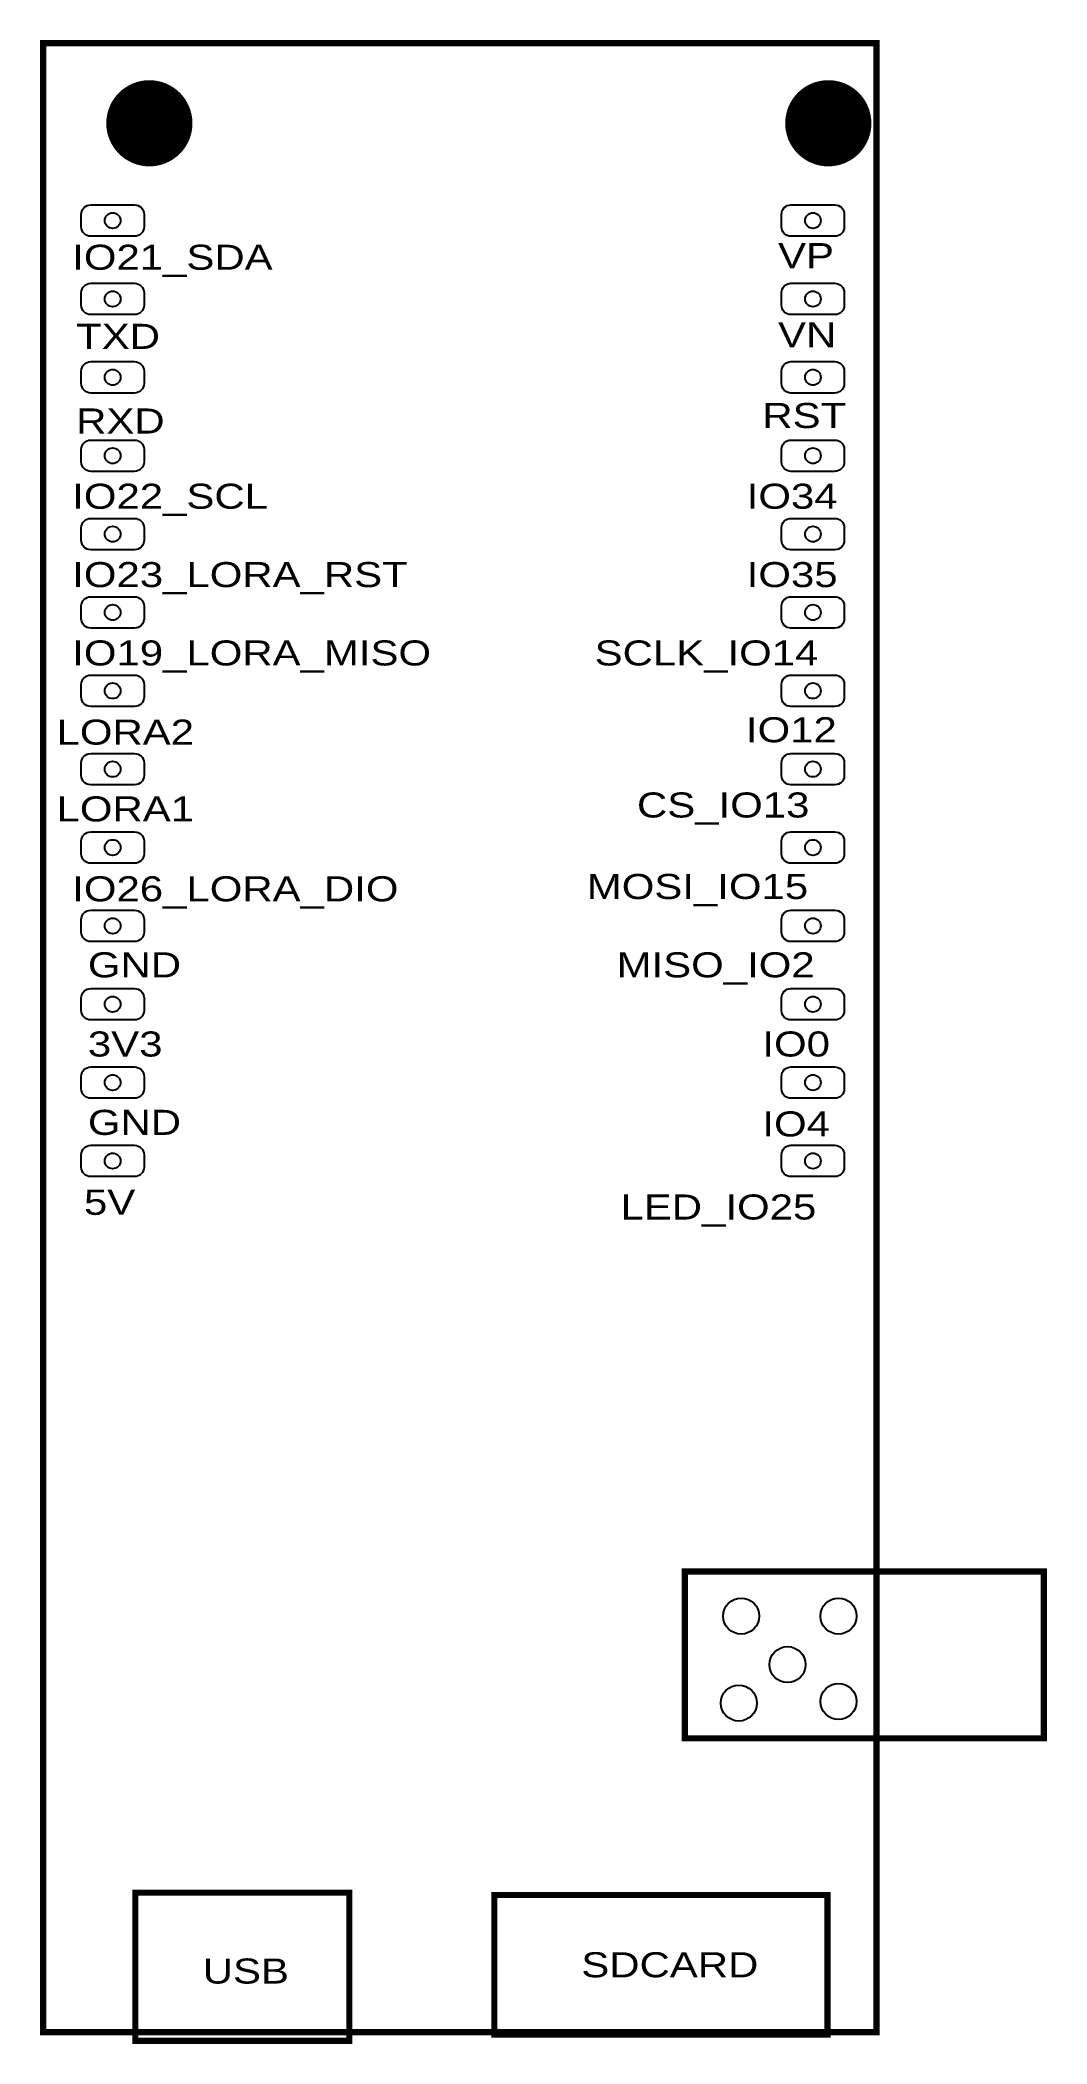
# Model space of a CAD drawing. Header units: inches. Extents: x -0.54 to 0.75, y -1.28 to 1.27.
import ezdxf

# ---------------------------------------------------------------- set-up
doc = ezdxf.new("R2010")
doc.units = ezdxf.units.IN
doc.header["$MEASUREMENT"] = 0
doc.layers.get('0').update_dxf_attribs({"linetype": 'CONTINUOUS'})

# ---------------------------------------------------------------- blocks, each defined once
blk = doc.blocks.new('EPAD')
at = {"const_width": 0.5}
blk.add_lwpolyline([(-0.25, 0, 1), (0.25, 0, 1)], format="xyb", close=True, dxfattribs=at)

msp = doc.modelspace()

# ---------------------------------------------------------------- linework, layer by layer
at = {"const_width": 0.008}
for points in [[(-0.531496, -1.269094), (0.531496, -1.269094), (0.531496, 1.269094), (-0.531496, 1.269094), (-0.531496, -1.269094)], [(-0.531496, -1.269094), (0.531496, -1.269094), (0.531496, 1.269094), (-0.531496, 1.269094), (-0.531496, -1.269094)], [(0.287, -0.894), (0.745, -0.894), (0.745, -0.681), (0.287, -0.681), (0.287, -0.894)], [(0.287, -0.894), (0.745, -0.894), (0.745, -0.681), (0.287, -0.681), (0.287, -0.894)], [(-0.414, -1.28), (-0.141, -1.28), (-0.141, -1.091), (-0.414, -1.091), (-0.414, -1.28)], [(-0.414, -1.28), (-0.141, -1.28), (-0.141, -1.091), (-0.414, -1.091), (-0.414, -1.28)], [(0.044, -1.272), (0.469, -1.272), (0.469, -1.094), (0.044, -1.094), (0.044, -1.272)], [(0.044, -1.272), (0.469, -1.272), (0.469, -1.094), (0.044, -1.094), (0.044, -1.272)]]:
    msp.add_lwpolyline(points, dxfattribs=at)
for points in [[(-0.402913, 1.050717), (-0.402913, 1.034716), (-0.403152, 1.032263), (-0.403839, 1.029994), (-0.40493, 1.027954), (-0.406382, 1.026185), (-0.40815, 1.024734), (-0.410191, 1.023643), (-0.41246, 1.022956), (-0.414913, 1.022717), (-0.470913, 1.022717), (-0.473367, 1.022956), (-0.475636, 1.023643), (-0.477676, 1.024734), (-0.479444, 1.026185), (-0.480896, 1.027954), (-0.481988, 1.029994), (-0.482675, 1.032263), (-0.482913, 1.034716), (-0.482913, 1.050717), (-0.482675, 1.05317), (-0.481988, 1.055439), (-0.480896, 1.05748), (-0.479444, 1.059248), (-0.477676, 1.060699), (-0.475636, 1.061791), (-0.473367, 1.062478), (-0.470913, 1.062716), (-0.414913, 1.062716), (-0.41246, 1.062478), (-0.410191, 1.061791), (-0.40815, 1.060699), (-0.406382, 1.059248), (-0.40493, 1.05748), (-0.403839, 1.055439), (-0.403152, 1.05317), (-0.402913, 1.050717)], [(-0.402913, 1.050717), (-0.402913, 1.034716), (-0.403152, 1.032263), (-0.403839, 1.029994), (-0.40493, 1.027954), (-0.406382, 1.026185), (-0.40815, 1.024734), (-0.410191, 1.023643), (-0.41246, 1.022956), (-0.414913, 1.022717), (-0.470913, 1.022717), (-0.473367, 1.022956), (-0.475636, 1.023643), (-0.477676, 1.024734), (-0.479444, 1.026185), (-0.480896, 1.027954), (-0.481988, 1.029994), (-0.482675, 1.032263), (-0.482913, 1.034716), (-0.482913, 1.050717), (-0.482675, 1.05317), (-0.481988, 1.055439), (-0.480896, 1.05748), (-0.479444, 1.059248), (-0.477676, 1.060699), (-0.475636, 1.061791), (-0.473367, 1.062478), (-0.470913, 1.062716), (-0.414913, 1.062716), (-0.41246, 1.062478), (-0.410191, 1.061791), (-0.40815, 1.060699), (-0.406382, 1.059248), (-0.40493, 1.05748), (-0.403839, 1.055439), (-0.403152, 1.05317), (-0.402913, 1.050717)], [(0.490496, 1.050717), (0.490496, 1.034716), (0.490257, 1.032263), (0.48957, 1.029994), (0.488479, 1.027954), (0.487027, 1.026185), (0.485259, 1.024734), (0.483219, 1.023643), (0.48095, 1.022956), (0.478496, 1.022717), (0.422496, 1.022717), (0.420043, 1.022956), (0.417773, 1.023643), (0.415733, 1.024734), (0.413965, 1.026185), (0.412513, 1.027954), (0.411422, 1.029994), (0.410735, 1.032263), (0.410496, 1.034716), (0.410496, 1.050717), (0.410735, 1.05317), (0.411422, 1.055439), (0.412513, 1.05748), (0.413965, 1.059248), (0.415733, 1.060699), (0.417773, 1.061791), (0.420043, 1.062478), (0.422496, 1.062716), (0.478496, 1.062716), (0.48095, 1.062478), (0.483219, 1.061791), (0.485259, 1.060699), (0.487027, 1.059248), (0.488479, 1.05748), (0.48957, 1.055439), (0.490257, 1.05317), (0.490496, 1.050717)], [(0.490496, 1.050717), (0.490496, 1.034716), (0.490257, 1.032263), (0.48957, 1.029994), (0.488479, 1.027954), (0.487027, 1.026185), (0.485259, 1.024734), (0.483219, 1.023643), (0.48095, 1.022956), (0.478496, 1.022717), (0.422496, 1.022717), (0.420043, 1.022956), (0.417773, 1.023643), (0.415733, 1.024734), (0.413965, 1.026185), (0.412513, 1.027954), (0.411422, 1.029994), (0.410735, 1.032263), (0.410496, 1.034716), (0.410496, 1.050717), (0.410735, 1.05317), (0.411422, 1.055439), (0.412513, 1.05748), (0.413965, 1.059248), (0.415733, 1.060699), (0.417773, 1.061791), (0.420043, 1.062478), (0.422496, 1.062716), (0.478496, 1.062716), (0.48095, 1.062478), (0.483219, 1.061791), (0.485259, 1.060699), (0.487027, 1.059248), (0.488479, 1.05748), (0.48957, 1.055439), (0.490257, 1.05317), (0.490496, 1.050717)], [(-0.402913, 0.950717), (-0.402913, 0.934717), (-0.403152, 0.932263), (-0.403839, 0.929994), (-0.40493, 0.927954), (-0.406382, 0.926185), (-0.40815, 0.924734), (-0.410191, 0.923643), (-0.41246, 0.922956), (-0.414913, 0.922717), (-0.470913, 0.922717), (-0.473367, 0.922956), (-0.475636, 0.923643), (-0.477676, 0.924734), (-0.479444, 0.926185), (-0.480896, 0.927954), (-0.481988, 0.929994), (-0.482675, 0.932263), (-0.482913, 0.934717), (-0.482913, 0.950717), (-0.482675, 0.95317), (-0.481988, 0.955439), (-0.480896, 0.95748), (-0.479444, 0.959248), (-0.477676, 0.960699), (-0.475636, 0.961791), (-0.473367, 0.962478), (-0.470913, 0.962717), (-0.414913, 0.962717), (-0.41246, 0.962478), (-0.410191, 0.961791), (-0.40815, 0.960699), (-0.406382, 0.959248), (-0.40493, 0.95748), (-0.403839, 0.955439), (-0.403152, 0.95317), (-0.402913, 0.950717)], [(-0.402913, 0.950717), (-0.402913, 0.934717), (-0.403152, 0.932263), (-0.403839, 0.929994), (-0.40493, 0.927954), (-0.406382, 0.926185), (-0.40815, 0.924734), (-0.410191, 0.923643), (-0.41246, 0.922956), (-0.414913, 0.922717), (-0.470913, 0.922717), (-0.473367, 0.922956), (-0.475636, 0.923643), (-0.477676, 0.924734), (-0.479444, 0.926185), (-0.480896, 0.927954), (-0.481988, 0.929994), (-0.482675, 0.932263), (-0.482913, 0.934717), (-0.482913, 0.950717), (-0.482675, 0.95317), (-0.481988, 0.955439), (-0.480896, 0.95748), (-0.479444, 0.959248), (-0.477676, 0.960699), (-0.475636, 0.961791), (-0.473367, 0.962478), (-0.470913, 0.962717), (-0.414913, 0.962717), (-0.41246, 0.962478), (-0.410191, 0.961791), (-0.40815, 0.960699), (-0.406382, 0.959248), (-0.40493, 0.95748), (-0.403839, 0.955439), (-0.403152, 0.95317), (-0.402913, 0.950717)], [(0.490496, 0.950717), (0.490496, 0.934717), (0.490257, 0.932263), (0.48957, 0.929994), (0.488479, 0.927954), (0.487027, 0.926185), (0.485259, 0.924734), (0.483219, 0.923643), (0.48095, 0.922956), (0.478496, 0.922717), (0.422496, 0.922717), (0.420043, 0.922956), (0.417773, 0.923643), (0.415733, 0.924734), (0.413965, 0.926185), (0.412513, 0.927954), (0.411422, 0.929994), (0.410735, 0.932263), (0.410496, 0.934717), (0.410496, 0.950717), (0.410735, 0.95317), (0.411422, 0.955439), (0.412513, 0.95748), (0.413965, 0.959248), (0.415733, 0.960699), (0.417773, 0.961791), (0.420043, 0.962478), (0.422496, 0.962717), (0.478496, 0.962717), (0.48095, 0.962478), (0.483219, 0.961791), (0.485259, 0.960699), (0.487027, 0.959248), (0.488479, 0.95748), (0.48957, 0.955439), (0.490257, 0.95317), (0.490496, 0.950717)], [(0.490496, 0.950717), (0.490496, 0.934717), (0.490257, 0.932263), (0.48957, 0.929994), (0.488479, 0.927954), (0.487027, 0.926185), (0.485259, 0.924734), (0.483219, 0.923643), (0.48095, 0.922956), (0.478496, 0.922717), (0.422496, 0.922717), (0.420043, 0.922956), (0.417773, 0.923643), (0.415733, 0.924734), (0.413965, 0.926185), (0.412513, 0.927954), (0.411422, 0.929994), (0.410735, 0.932263), (0.410496, 0.934717), (0.410496, 0.950717), (0.410735, 0.95317), (0.411422, 0.955439), (0.412513, 0.95748), (0.413965, 0.959248), (0.415733, 0.960699), (0.417773, 0.961791), (0.420043, 0.962478), (0.422496, 0.962717), (0.478496, 0.962717), (0.48095, 0.962478), (0.483219, 0.961791), (0.485259, 0.960699), (0.487027, 0.959248), (0.488479, 0.95748), (0.48957, 0.955439), (0.490257, 0.95317), (0.490496, 0.950717)], [(-0.402913, 0.850717), (-0.402913, 0.834717), (-0.403152, 0.832263), (-0.403839, 0.829994), (-0.40493, 0.827954), (-0.406382, 0.826185), (-0.40815, 0.824734), (-0.410191, 0.823642), (-0.41246, 0.822955), (-0.414913, 0.822717), (-0.470913, 0.822717), (-0.473367, 0.822955), (-0.475636, 0.823642), (-0.477676, 0.824734), (-0.479444, 0.826185), (-0.480896, 0.827954), (-0.481988, 0.829994), (-0.482675, 0.832263), (-0.482913, 0.834717), (-0.482913, 0.850717), (-0.482675, 0.85317), (-0.481988, 0.855439), (-0.480896, 0.85748), (-0.479444, 0.859248), (-0.477676, 0.860699), (-0.475636, 0.861791), (-0.473367, 0.862478), (-0.470913, 0.862717), (-0.414913, 0.862717), (-0.41246, 0.862478), (-0.410191, 0.861791), (-0.40815, 0.860699), (-0.406382, 0.859248), (-0.40493, 0.85748), (-0.403839, 0.855439), (-0.403152, 0.85317), (-0.402913, 0.850717)], [(-0.402913, 0.850717), (-0.402913, 0.834717), (-0.403152, 0.832263), (-0.403839, 0.829994), (-0.40493, 0.827954), (-0.406382, 0.826185), (-0.40815, 0.824734), (-0.410191, 0.823642), (-0.41246, 0.822955), (-0.414913, 0.822717), (-0.470913, 0.822717), (-0.473367, 0.822955), (-0.475636, 0.823642), (-0.477676, 0.824734), (-0.479444, 0.826185), (-0.480896, 0.827954), (-0.481988, 0.829994), (-0.482675, 0.832263), (-0.482913, 0.834717), (-0.482913, 0.850717), (-0.482675, 0.85317), (-0.481988, 0.855439), (-0.480896, 0.85748), (-0.479444, 0.859248), (-0.477676, 0.860699), (-0.475636, 0.861791), (-0.473367, 0.862478), (-0.470913, 0.862717), (-0.414913, 0.862717), (-0.41246, 0.862478), (-0.410191, 0.861791), (-0.40815, 0.860699), (-0.406382, 0.859248), (-0.40493, 0.85748), (-0.403839, 0.855439), (-0.403152, 0.85317), (-0.402913, 0.850717)], [(0.490496, 0.850717), (0.490496, 0.834717), (0.490257, 0.832263), (0.48957, 0.829994), (0.488479, 0.827954), (0.487027, 0.826185), (0.485259, 0.824734), (0.483219, 0.823642), (0.48095, 0.822955), (0.478496, 0.822717), (0.422496, 0.822717), (0.420043, 0.822955), (0.417773, 0.823642), (0.415733, 0.824734), (0.413965, 0.826185), (0.412513, 0.827954), (0.411422, 0.829994), (0.410735, 0.832263), (0.410496, 0.834717), (0.410496, 0.850717), (0.410735, 0.85317), (0.411422, 0.855439), (0.412513, 0.85748), (0.413965, 0.859248), (0.415733, 0.860699), (0.417773, 0.861791), (0.420043, 0.862478), (0.422496, 0.862717), (0.478496, 0.862717), (0.48095, 0.862478), (0.483219, 0.861791), (0.485259, 0.860699), (0.487027, 0.859248), (0.488479, 0.85748), (0.48957, 0.855439), (0.490257, 0.85317), (0.490496, 0.850717)], [(0.490496, 0.850717), (0.490496, 0.834717), (0.490257, 0.832263), (0.48957, 0.829994), (0.488479, 0.827954), (0.487027, 0.826185), (0.485259, 0.824734), (0.483219, 0.823642), (0.48095, 0.822955), (0.478496, 0.822717), (0.422496, 0.822717), (0.420043, 0.822955), (0.417773, 0.823642), (0.415733, 0.824734), (0.413965, 0.826185), (0.412513, 0.827954), (0.411422, 0.829994), (0.410735, 0.832263), (0.410496, 0.834717), (0.410496, 0.850717), (0.410735, 0.85317), (0.411422, 0.855439), (0.412513, 0.85748), (0.413965, 0.859248), (0.415733, 0.860699), (0.417773, 0.861791), (0.420043, 0.862478), (0.422496, 0.862717), (0.478496, 0.862717), (0.48095, 0.862478), (0.483219, 0.861791), (0.485259, 0.860699), (0.487027, 0.859248), (0.488479, 0.85748), (0.48957, 0.855439), (0.490257, 0.85317), (0.490496, 0.850717)], [(-0.402913, 0.750717), (-0.402913, 0.734717), (-0.403152, 0.732263), (-0.403839, 0.729994), (-0.40493, 0.727954), (-0.406382, 0.726185), (-0.40815, 0.724734), (-0.410191, 0.723643), (-0.41246, 0.722956), (-0.414913, 0.722717), (-0.470913, 0.722717), (-0.473367, 0.722956), (-0.475636, 0.723643), (-0.477676, 0.724734), (-0.479444, 0.726185), (-0.480896, 0.727954), (-0.481988, 0.729994), (-0.482675, 0.732263), (-0.482913, 0.734717), (-0.482913, 0.750717), (-0.482675, 0.75317), (-0.481988, 0.755439), (-0.480896, 0.75748), (-0.479444, 0.759248), (-0.477676, 0.760699), (-0.475636, 0.761791), (-0.473367, 0.762478), (-0.470913, 0.762717), (-0.414913, 0.762717), (-0.41246, 0.762478), (-0.410191, 0.761791), (-0.40815, 0.760699), (-0.406382, 0.759248), (-0.40493, 0.75748), (-0.403839, 0.755439), (-0.403152, 0.75317), (-0.402913, 0.750717)], [(-0.402913, 0.750717), (-0.402913, 0.734717), (-0.403152, 0.732263), (-0.403839, 0.729994), (-0.40493, 0.727954), (-0.406382, 0.726185), (-0.40815, 0.724734), (-0.410191, 0.723643), (-0.41246, 0.722956), (-0.414913, 0.722717), (-0.470913, 0.722717), (-0.473367, 0.722956), (-0.475636, 0.723643), (-0.477676, 0.724734), (-0.479444, 0.726185), (-0.480896, 0.727954), (-0.481988, 0.729994), (-0.482675, 0.732263), (-0.482913, 0.734717), (-0.482913, 0.750717), (-0.482675, 0.75317), (-0.481988, 0.755439), (-0.480896, 0.75748), (-0.479444, 0.759248), (-0.477676, 0.760699), (-0.475636, 0.761791), (-0.473367, 0.762478), (-0.470913, 0.762717), (-0.414913, 0.762717), (-0.41246, 0.762478), (-0.410191, 0.761791), (-0.40815, 0.760699), (-0.406382, 0.759248), (-0.40493, 0.75748), (-0.403839, 0.755439), (-0.403152, 0.75317), (-0.402913, 0.750717)], [(0.490496, 0.750717), (0.490496, 0.734717), (0.490257, 0.732263), (0.48957, 0.729994), (0.488479, 0.727954), (0.487027, 0.726185), (0.485259, 0.724734), (0.483219, 0.723643), (0.48095, 0.722956), (0.478496, 0.722717), (0.422496, 0.722717), (0.420043, 0.722956), (0.417773, 0.723643), (0.415733, 0.724734), (0.413965, 0.726185), (0.412513, 0.727954), (0.411422, 0.729994), (0.410735, 0.732263), (0.410496, 0.734717), (0.410496, 0.750717), (0.410735, 0.75317), (0.411422, 0.755439), (0.412513, 0.75748), (0.413965, 0.759248), (0.415733, 0.760699), (0.417773, 0.761791), (0.420043, 0.762478), (0.422496, 0.762717), (0.478496, 0.762717), (0.48095, 0.762478), (0.483219, 0.761791), (0.485259, 0.760699), (0.487027, 0.759248), (0.488479, 0.75748), (0.48957, 0.755439), (0.490257, 0.75317), (0.490496, 0.750717)], [(0.490496, 0.750717), (0.490496, 0.734717), (0.490257, 0.732263), (0.48957, 0.729994), (0.488479, 0.727954), (0.487027, 0.726185), (0.485259, 0.724734), (0.483219, 0.723643), (0.48095, 0.722956), (0.478496, 0.722717), (0.422496, 0.722717), (0.420043, 0.722956), (0.417773, 0.723643), (0.415733, 0.724734), (0.413965, 0.726185), (0.412513, 0.727954), (0.411422, 0.729994), (0.410735, 0.732263), (0.410496, 0.734717), (0.410496, 0.750717), (0.410735, 0.75317), (0.411422, 0.755439), (0.412513, 0.75748), (0.413965, 0.759248), (0.415733, 0.760699), (0.417773, 0.761791), (0.420043, 0.762478), (0.422496, 0.762717), (0.478496, 0.762717), (0.48095, 0.762478), (0.483219, 0.761791), (0.485259, 0.760699), (0.487027, 0.759248), (0.488479, 0.75748), (0.48957, 0.755439), (0.490257, 0.75317), (0.490496, 0.750717)], [(-0.402913, 0.650717), (-0.402913, 0.634717), (-0.403152, 0.632263), (-0.403839, 0.629994), (-0.40493, 0.627954), (-0.406382, 0.626185), (-0.40815, 0.624734), (-0.410191, 0.623643), (-0.41246, 0.622956), (-0.414913, 0.622717), (-0.470913, 0.622717), (-0.473367, 0.622956), (-0.475636, 0.623643), (-0.477676, 0.624734), (-0.479444, 0.626185), (-0.480896, 0.627954), (-0.481988, 0.629994), (-0.482675, 0.632263), (-0.482913, 0.634717), (-0.482913, 0.650717), (-0.482675, 0.65317), (-0.481988, 0.655439), (-0.480896, 0.65748), (-0.479444, 0.659248), (-0.477676, 0.660699), (-0.475636, 0.661791), (-0.473367, 0.662478), (-0.470913, 0.662717), (-0.414913, 0.662717), (-0.41246, 0.662478), (-0.410191, 0.661791), (-0.40815, 0.660699), (-0.406382, 0.659248), (-0.40493, 0.65748), (-0.403839, 0.655439), (-0.403152, 0.65317), (-0.402913, 0.650717)], [(-0.402913, 0.650717), (-0.402913, 0.634717), (-0.403152, 0.632263), (-0.403839, 0.629994), (-0.40493, 0.627954), (-0.406382, 0.626185), (-0.40815, 0.624734), (-0.410191, 0.623643), (-0.41246, 0.622956), (-0.414913, 0.622717), (-0.470913, 0.622717), (-0.473367, 0.622956), (-0.475636, 0.623643), (-0.477676, 0.624734), (-0.479444, 0.626185), (-0.480896, 0.627954), (-0.481988, 0.629994), (-0.482675, 0.632263), (-0.482913, 0.634717), (-0.482913, 0.650717), (-0.482675, 0.65317), (-0.481988, 0.655439), (-0.480896, 0.65748), (-0.479444, 0.659248), (-0.477676, 0.660699), (-0.475636, 0.661791), (-0.473367, 0.662478), (-0.470913, 0.662717), (-0.414913, 0.662717), (-0.41246, 0.662478), (-0.410191, 0.661791), (-0.40815, 0.660699), (-0.406382, 0.659248), (-0.40493, 0.65748), (-0.403839, 0.655439), (-0.403152, 0.65317), (-0.402913, 0.650717)], [(0.490496, 0.650717), (0.490496, 0.634717), (0.490257, 0.632263), (0.48957, 0.629994), (0.488479, 0.627954), (0.487027, 0.626185), (0.485259, 0.624734), (0.483219, 0.623643), (0.48095, 0.622956), (0.478496, 0.622717), (0.422496, 0.622717), (0.420043, 0.622956), (0.417773, 0.623643), (0.415733, 0.624734), (0.413965, 0.626185), (0.412513, 0.627954), (0.411422, 0.629994), (0.410735, 0.632263), (0.410496, 0.634717), (0.410496, 0.650717), (0.410735, 0.65317), (0.411422, 0.655439), (0.412513, 0.65748), (0.413965, 0.659248), (0.415733, 0.660699), (0.417773, 0.661791), (0.420043, 0.662478), (0.422496, 0.662717), (0.478496, 0.662717), (0.48095, 0.662478), (0.483219, 0.661791), (0.485259, 0.660699), (0.487027, 0.659248), (0.488479, 0.65748), (0.48957, 0.655439), (0.490257, 0.65317), (0.490496, 0.650717)], [(0.490496, 0.650717), (0.490496, 0.634717), (0.490257, 0.632263), (0.48957, 0.629994), (0.488479, 0.627954), (0.487027, 0.626185), (0.485259, 0.624734), (0.483219, 0.623643), (0.48095, 0.622956), (0.478496, 0.622717), (0.422496, 0.622717), (0.420043, 0.622956), (0.417773, 0.623643), (0.415733, 0.624734), (0.413965, 0.626185), (0.412513, 0.627954), (0.411422, 0.629994), (0.410735, 0.632263), (0.410496, 0.634717), (0.410496, 0.650717), (0.410735, 0.65317), (0.411422, 0.655439), (0.412513, 0.65748), (0.413965, 0.659248), (0.415733, 0.660699), (0.417773, 0.661791), (0.420043, 0.662478), (0.422496, 0.662717), (0.478496, 0.662717), (0.48095, 0.662478), (0.483219, 0.661791), (0.485259, 0.660699), (0.487027, 0.659248), (0.488479, 0.65748), (0.48957, 0.655439), (0.490257, 0.65317), (0.490496, 0.650717)], [(-0.402913, 0.550717), (-0.402913, 0.534717), (-0.403152, 0.532263), (-0.403839, 0.529994), (-0.40493, 0.527954), (-0.406382, 0.526185), (-0.40815, 0.524734), (-0.410191, 0.523643), (-0.41246, 0.522956), (-0.414913, 0.522717), (-0.470913, 0.522717), (-0.473367, 0.522956), (-0.475636, 0.523643), (-0.477676, 0.524734), (-0.479444, 0.526185), (-0.480896, 0.527954), (-0.481988, 0.529994), (-0.482675, 0.532263), (-0.482913, 0.534717), (-0.482913, 0.550717), (-0.482675, 0.55317), (-0.481988, 0.555439), (-0.480896, 0.55748), (-0.479444, 0.559248), (-0.477676, 0.560699), (-0.475636, 0.561791), (-0.473367, 0.562478), (-0.470913, 0.562717), (-0.414913, 0.562717), (-0.41246, 0.562478), (-0.410191, 0.561791), (-0.40815, 0.560699), (-0.406382, 0.559248), (-0.40493, 0.55748), (-0.403839, 0.555439), (-0.403152, 0.55317), (-0.402913, 0.550717)], [(-0.402913, 0.550717), (-0.402913, 0.534717), (-0.403152, 0.532263), (-0.403839, 0.529994), (-0.40493, 0.527954), (-0.406382, 0.526185), (-0.40815, 0.524734), (-0.410191, 0.523643), (-0.41246, 0.522956), (-0.414913, 0.522717), (-0.470913, 0.522717), (-0.473367, 0.522956), (-0.475636, 0.523643), (-0.477676, 0.524734), (-0.479444, 0.526185), (-0.480896, 0.527954), (-0.481988, 0.529994), (-0.482675, 0.532263), (-0.482913, 0.534717), (-0.482913, 0.550717), (-0.482675, 0.55317), (-0.481988, 0.555439), (-0.480896, 0.55748), (-0.479444, 0.559248), (-0.477676, 0.560699), (-0.475636, 0.561791), (-0.473367, 0.562478), (-0.470913, 0.562717), (-0.414913, 0.562717), (-0.41246, 0.562478), (-0.410191, 0.561791), (-0.40815, 0.560699), (-0.406382, 0.559248), (-0.40493, 0.55748), (-0.403839, 0.555439), (-0.403152, 0.55317), (-0.402913, 0.550717)], [(0.490496, 0.550717), (0.490496, 0.534717), (0.490257, 0.532263), (0.48957, 0.529994), (0.488479, 0.527954), (0.487027, 0.526185), (0.485259, 0.524734), (0.483219, 0.523643), (0.48095, 0.522956), (0.478496, 0.522717), (0.422496, 0.522717), (0.420043, 0.522956), (0.417773, 0.523643), (0.415733, 0.524734), (0.413965, 0.526185), (0.412513, 0.527954), (0.411422, 0.529994), (0.410735, 0.532263), (0.410496, 0.534717), (0.410496, 0.550717), (0.410735, 0.55317), (0.411422, 0.555439), (0.412513, 0.55748), (0.413965, 0.559248), (0.415733, 0.560699), (0.417773, 0.561791), (0.420043, 0.562478), (0.422496, 0.562717), (0.478496, 0.562717), (0.48095, 0.562478), (0.483219, 0.561791), (0.485259, 0.560699), (0.487027, 0.559248), (0.488479, 0.55748), (0.48957, 0.555439), (0.490257, 0.55317), (0.490496, 0.550717)], [(0.490496, 0.550717), (0.490496, 0.534717), (0.490257, 0.532263), (0.48957, 0.529994), (0.488479, 0.527954), (0.487027, 0.526185), (0.485259, 0.524734), (0.483219, 0.523643), (0.48095, 0.522956), (0.478496, 0.522717), (0.422496, 0.522717), (0.420043, 0.522956), (0.417773, 0.523643), (0.415733, 0.524734), (0.413965, 0.526185), (0.412513, 0.527954), (0.411422, 0.529994), (0.410735, 0.532263), (0.410496, 0.534717), (0.410496, 0.550717), (0.410735, 0.55317), (0.411422, 0.555439), (0.412513, 0.55748), (0.413965, 0.559248), (0.415733, 0.560699), (0.417773, 0.561791), (0.420043, 0.562478), (0.422496, 0.562717), (0.478496, 0.562717), (0.48095, 0.562478), (0.483219, 0.561791), (0.485259, 0.560699), (0.487027, 0.559248), (0.488479, 0.55748), (0.48957, 0.555439), (0.490257, 0.55317), (0.490496, 0.550717)], [(-0.402913, 0.450717), (-0.402913, 0.434717), (-0.403152, 0.432263), (-0.403839, 0.429994), (-0.40493, 0.427954), (-0.406382, 0.426185), (-0.40815, 0.424734), (-0.410191, 0.423643), (-0.41246, 0.422956), (-0.414913, 0.422717), (-0.470913, 0.422717), (-0.473367, 0.422956), (-0.475636, 0.423643), (-0.477676, 0.424734), (-0.479444, 0.426185), (-0.480896, 0.427954), (-0.481988, 0.429994), (-0.482675, 0.432263), (-0.482913, 0.434717), (-0.482913, 0.450717), (-0.482675, 0.45317), (-0.481988, 0.455439), (-0.480896, 0.45748), (-0.479444, 0.459248), (-0.477676, 0.460699), (-0.475636, 0.461791), (-0.473367, 0.462478), (-0.470913, 0.462717), (-0.414913, 0.462717), (-0.41246, 0.462478), (-0.410191, 0.461791), (-0.40815, 0.460699), (-0.406382, 0.459248), (-0.40493, 0.45748), (-0.403839, 0.455439), (-0.403152, 0.45317), (-0.402913, 0.450717)], [(-0.402913, 0.450717), (-0.402913, 0.434717), (-0.403152, 0.432263), (-0.403839, 0.429994), (-0.40493, 0.427954), (-0.406382, 0.426185), (-0.40815, 0.424734), (-0.410191, 0.423643), (-0.41246, 0.422956), (-0.414913, 0.422717), (-0.470913, 0.422717), (-0.473367, 0.422956), (-0.475636, 0.423643), (-0.477676, 0.424734), (-0.479444, 0.426185), (-0.480896, 0.427954), (-0.481988, 0.429994), (-0.482675, 0.432263), (-0.482913, 0.434717), (-0.482913, 0.450717), (-0.482675, 0.45317), (-0.481988, 0.455439), (-0.480896, 0.45748), (-0.479444, 0.459248), (-0.477676, 0.460699), (-0.475636, 0.461791), (-0.473367, 0.462478), (-0.470913, 0.462717), (-0.414913, 0.462717), (-0.41246, 0.462478), (-0.410191, 0.461791), (-0.40815, 0.460699), (-0.406382, 0.459248), (-0.40493, 0.45748), (-0.403839, 0.455439), (-0.403152, 0.45317), (-0.402913, 0.450717)], [(0.490496, 0.450717), (0.490496, 0.434717), (0.490257, 0.432263), (0.48957, 0.429994), (0.488479, 0.427954), (0.487027, 0.426185), (0.485259, 0.424734), (0.483219, 0.423643), (0.48095, 0.422956), (0.478496, 0.422717), (0.422496, 0.422717), (0.420043, 0.422956), (0.417773, 0.423643), (0.415733, 0.424734), (0.413965, 0.426185), (0.412513, 0.427954), (0.411422, 0.429994), (0.410735, 0.432263), (0.410496, 0.434717), (0.410496, 0.450717), (0.410735, 0.45317), (0.411422, 0.455439), (0.412513, 0.45748), (0.413965, 0.459248), (0.415733, 0.460699), (0.417773, 0.461791), (0.420043, 0.462478), (0.422496, 0.462717), (0.478496, 0.462717), (0.48095, 0.462478), (0.483219, 0.461791), (0.485259, 0.460699), (0.487027, 0.459248), (0.488479, 0.45748), (0.48957, 0.455439), (0.490257, 0.45317), (0.490496, 0.450717)], [(0.490496, 0.450717), (0.490496, 0.434717), (0.490257, 0.432263), (0.48957, 0.429994), (0.488479, 0.427954), (0.487027, 0.426185), (0.485259, 0.424734), (0.483219, 0.423643), (0.48095, 0.422956), (0.478496, 0.422717), (0.422496, 0.422717), (0.420043, 0.422956), (0.417773, 0.423643), (0.415733, 0.424734), (0.413965, 0.426185), (0.412513, 0.427954), (0.411422, 0.429994), (0.410735, 0.432263), (0.410496, 0.434717), (0.410496, 0.450717), (0.410735, 0.45317), (0.411422, 0.455439), (0.412513, 0.45748), (0.413965, 0.459248), (0.415733, 0.460699), (0.417773, 0.461791), (0.420043, 0.462478), (0.422496, 0.462717), (0.478496, 0.462717), (0.48095, 0.462478), (0.483219, 0.461791), (0.485259, 0.460699), (0.487027, 0.459248), (0.488479, 0.45748), (0.48957, 0.455439), (0.490257, 0.45317), (0.490496, 0.450717)], [(-0.402913, 0.350717), (-0.402913, 0.334717), (-0.403152, 0.332263), (-0.403839, 0.329994), (-0.40493, 0.327954), (-0.406382, 0.326185), (-0.40815, 0.324734), (-0.410191, 0.323643), (-0.41246, 0.322956), (-0.414913, 0.322717), (-0.470913, 0.322717), (-0.473367, 0.322956), (-0.475636, 0.323643), (-0.477676, 0.324734), (-0.479444, 0.326185), (-0.480896, 0.327954), (-0.481988, 0.329994), (-0.482675, 0.332263), (-0.482913, 0.334717), (-0.482913, 0.350717), (-0.482675, 0.35317), (-0.481988, 0.355439), (-0.480896, 0.35748), (-0.479444, 0.359248), (-0.477676, 0.360699), (-0.475636, 0.361791), (-0.473367, 0.362478), (-0.470913, 0.362717), (-0.414913, 0.362717), (-0.41246, 0.362478), (-0.410191, 0.361791), (-0.40815, 0.360699), (-0.406382, 0.359248), (-0.40493, 0.35748), (-0.403839, 0.355439), (-0.403152, 0.35317), (-0.402913, 0.350717)], [(-0.402913, 0.350717), (-0.402913, 0.334717), (-0.403152, 0.332263), (-0.403839, 0.329994), (-0.40493, 0.327954), (-0.406382, 0.326185), (-0.40815, 0.324734), (-0.410191, 0.323643), (-0.41246, 0.322956), (-0.414913, 0.322717), (-0.470913, 0.322717), (-0.473367, 0.322956), (-0.475636, 0.323643), (-0.477676, 0.324734), (-0.479444, 0.326185), (-0.480896, 0.327954), (-0.481988, 0.329994), (-0.482675, 0.332263), (-0.482913, 0.334717), (-0.482913, 0.350717), (-0.482675, 0.35317), (-0.481988, 0.355439), (-0.480896, 0.35748), (-0.479444, 0.359248), (-0.477676, 0.360699), (-0.475636, 0.361791), (-0.473367, 0.362478), (-0.470913, 0.362717), (-0.414913, 0.362717), (-0.41246, 0.362478), (-0.410191, 0.361791), (-0.40815, 0.360699), (-0.406382, 0.359248), (-0.40493, 0.35748), (-0.403839, 0.355439), (-0.403152, 0.35317), (-0.402913, 0.350717)], [(0.490496, 0.350717), (0.490496, 0.334717), (0.490257, 0.332263), (0.48957, 0.329994), (0.488479, 0.327954), (0.487027, 0.326185), (0.485259, 0.324734), (0.483219, 0.323643), (0.48095, 0.322956), (0.478496, 0.322717), (0.422496, 0.322717), (0.420043, 0.322956), (0.417773, 0.323643), (0.415733, 0.324734), (0.413965, 0.326185), (0.412513, 0.327954), (0.411422, 0.329994), (0.410735, 0.332263), (0.410496, 0.334717), (0.410496, 0.350717), (0.410735, 0.35317), (0.411422, 0.355439), (0.412513, 0.35748), (0.413965, 0.359248), (0.415733, 0.360699), (0.417773, 0.361791), (0.420043, 0.362478), (0.422496, 0.362717), (0.478496, 0.362717), (0.48095, 0.362478), (0.483219, 0.361791), (0.485259, 0.360699), (0.487027, 0.359248), (0.488479, 0.35748), (0.48957, 0.355439), (0.490257, 0.35317), (0.490496, 0.350717)], [(0.490496, 0.350717), (0.490496, 0.334717), (0.490257, 0.332263), (0.48957, 0.329994), (0.488479, 0.327954), (0.487027, 0.326185), (0.485259, 0.324734), (0.483219, 0.323643), (0.48095, 0.322956), (0.478496, 0.322717), (0.422496, 0.322717), (0.420043, 0.322956), (0.417773, 0.323643), (0.415733, 0.324734), (0.413965, 0.326185), (0.412513, 0.327954), (0.411422, 0.329994), (0.410735, 0.332263), (0.410496, 0.334717), (0.410496, 0.350717), (0.410735, 0.35317), (0.411422, 0.355439), (0.412513, 0.35748), (0.413965, 0.359248), (0.415733, 0.360699), (0.417773, 0.361791), (0.420043, 0.362478), (0.422496, 0.362717), (0.478496, 0.362717), (0.48095, 0.362478), (0.483219, 0.361791), (0.485259, 0.360699), (0.487027, 0.359248), (0.488479, 0.35748), (0.48957, 0.355439), (0.490257, 0.35317), (0.490496, 0.350717)], [(-0.402913, 0.250717), (-0.402913, 0.234717), (-0.403152, 0.232263), (-0.403839, 0.229994), (-0.40493, 0.227954), (-0.406382, 0.226185), (-0.40815, 0.224734), (-0.410191, 0.223643), (-0.41246, 0.222956), (-0.414913, 0.222717), (-0.470913, 0.222717), (-0.473367, 0.222956), (-0.475636, 0.223643), (-0.477676, 0.224734), (-0.479444, 0.226185), (-0.480896, 0.227954), (-0.481988, 0.229994), (-0.482675, 0.232263), (-0.482913, 0.234717), (-0.482913, 0.250717), (-0.482675, 0.25317), (-0.481988, 0.255439), (-0.480896, 0.25748), (-0.479444, 0.259248), (-0.477676, 0.260699), (-0.475636, 0.261791), (-0.473367, 0.262478), (-0.470913, 0.262717), (-0.414913, 0.262717), (-0.41246, 0.262478), (-0.410191, 0.261791), (-0.40815, 0.260699), (-0.406382, 0.259248), (-0.40493, 0.25748), (-0.403839, 0.255439), (-0.403152, 0.25317), (-0.402913, 0.250717)], [(-0.402913, 0.250717), (-0.402913, 0.234717), (-0.403152, 0.232263), (-0.403839, 0.229994), (-0.40493, 0.227954), (-0.406382, 0.226185), (-0.40815, 0.224734), (-0.410191, 0.223643), (-0.41246, 0.222956), (-0.414913, 0.222717), (-0.470913, 0.222717), (-0.473367, 0.222956), (-0.475636, 0.223643), (-0.477676, 0.224734), (-0.479444, 0.226185), (-0.480896, 0.227954), (-0.481988, 0.229994), (-0.482675, 0.232263), (-0.482913, 0.234717), (-0.482913, 0.250717), (-0.482675, 0.25317), (-0.481988, 0.255439), (-0.480896, 0.25748), (-0.479444, 0.259248), (-0.477676, 0.260699), (-0.475636, 0.261791), (-0.473367, 0.262478), (-0.470913, 0.262717), (-0.414913, 0.262717), (-0.41246, 0.262478), (-0.410191, 0.261791), (-0.40815, 0.260699), (-0.406382, 0.259248), (-0.40493, 0.25748), (-0.403839, 0.255439), (-0.403152, 0.25317), (-0.402913, 0.250717)], [(0.490496, 0.250717), (0.490496, 0.234717), (0.490257, 0.232263), (0.48957, 0.229994), (0.488479, 0.227954), (0.487027, 0.226185), (0.485259, 0.224734), (0.483219, 0.223643), (0.48095, 0.222956), (0.478496, 0.222717), (0.422496, 0.222717), (0.420043, 0.222956), (0.417773, 0.223643), (0.415733, 0.224734), (0.413965, 0.226185), (0.412513, 0.227954), (0.411422, 0.229994), (0.410735, 0.232263), (0.410496, 0.234717), (0.410496, 0.250717), (0.410735, 0.25317), (0.411422, 0.255439), (0.412513, 0.25748), (0.413965, 0.259248), (0.415733, 0.260699), (0.417773, 0.261791), (0.420043, 0.262478), (0.422496, 0.262717), (0.478496, 0.262717), (0.48095, 0.262478), (0.483219, 0.261791), (0.485259, 0.260699), (0.487027, 0.259248), (0.488479, 0.25748), (0.48957, 0.255439), (0.490257, 0.25317), (0.490496, 0.250717)], [(0.490496, 0.250717), (0.490496, 0.234717), (0.490257, 0.232263), (0.48957, 0.229994), (0.488479, 0.227954), (0.487027, 0.226185), (0.485259, 0.224734), (0.483219, 0.223643), (0.48095, 0.222956), (0.478496, 0.222717), (0.422496, 0.222717), (0.420043, 0.222956), (0.417773, 0.223643), (0.415733, 0.224734), (0.413965, 0.226185), (0.412513, 0.227954), (0.411422, 0.229994), (0.410735, 0.232263), (0.410496, 0.234717), (0.410496, 0.250717), (0.410735, 0.25317), (0.411422, 0.255439), (0.412513, 0.25748), (0.413965, 0.259248), (0.415733, 0.260699), (0.417773, 0.261791), (0.420043, 0.262478), (0.422496, 0.262717), (0.478496, 0.262717), (0.48095, 0.262478), (0.483219, 0.261791), (0.485259, 0.260699), (0.487027, 0.259248), (0.488479, 0.25748), (0.48957, 0.255439), (0.490257, 0.25317), (0.490496, 0.250717)], [(-0.402913, 0.150717), (-0.402913, 0.134717), (-0.403152, 0.132263), (-0.403839, 0.129994), (-0.40493, 0.127954), (-0.406382, 0.126185), (-0.40815, 0.124734), (-0.410191, 0.123643), (-0.41246, 0.122956), (-0.414913, 0.122717), (-0.470913, 0.122717), (-0.473367, 0.122956), (-0.475636, 0.123643), (-0.477676, 0.124734), (-0.479444, 0.126185), (-0.480896, 0.127954), (-0.481988, 0.129994), (-0.482675, 0.132263), (-0.482913, 0.134717), (-0.482913, 0.150717), (-0.482675, 0.15317), (-0.481988, 0.155439), (-0.480896, 0.15748), (-0.479444, 0.159248), (-0.477676, 0.160699), (-0.475636, 0.161791), (-0.473367, 0.162478), (-0.470913, 0.162717), (-0.414913, 0.162717), (-0.41246, 0.162478), (-0.410191, 0.161791), (-0.40815, 0.160699), (-0.406382, 0.159248), (-0.40493, 0.15748), (-0.403839, 0.155439), (-0.403152, 0.15317), (-0.402913, 0.150717)], [(-0.402913, 0.150717), (-0.402913, 0.134717), (-0.403152, 0.132263), (-0.403839, 0.129994), (-0.40493, 0.127954), (-0.406382, 0.126185), (-0.40815, 0.124734), (-0.410191, 0.123643), (-0.41246, 0.122956), (-0.414913, 0.122717), (-0.470913, 0.122717), (-0.473367, 0.122956), (-0.475636, 0.123643), (-0.477676, 0.124734), (-0.479444, 0.126185), (-0.480896, 0.127954), (-0.481988, 0.129994), (-0.482675, 0.132263), (-0.482913, 0.134717), (-0.482913, 0.150717), (-0.482675, 0.15317), (-0.481988, 0.155439), (-0.480896, 0.15748), (-0.479444, 0.159248), (-0.477676, 0.160699), (-0.475636, 0.161791), (-0.473367, 0.162478), (-0.470913, 0.162717), (-0.414913, 0.162717), (-0.41246, 0.162478), (-0.410191, 0.161791), (-0.40815, 0.160699), (-0.406382, 0.159248), (-0.40493, 0.15748), (-0.403839, 0.155439), (-0.403152, 0.15317), (-0.402913, 0.150717)], [(0.490496, 0.150717), (0.490496, 0.134717), (0.490257, 0.132263), (0.48957, 0.129994), (0.488479, 0.127954), (0.487027, 0.126185), (0.485259, 0.124734), (0.483219, 0.123643), (0.48095, 0.122956), (0.478496, 0.122717), (0.422496, 0.122717), (0.420043, 0.122956), (0.417773, 0.123643), (0.415733, 0.124734), (0.413965, 0.126185), (0.412513, 0.127954), (0.411422, 0.129994), (0.410735, 0.132263), (0.410496, 0.134717), (0.410496, 0.150717), (0.410735, 0.15317), (0.411422, 0.155439), (0.412513, 0.15748), (0.413965, 0.159248), (0.415733, 0.160699), (0.417773, 0.161791), (0.420043, 0.162478), (0.422496, 0.162717), (0.478496, 0.162717), (0.48095, 0.162478), (0.483219, 0.161791), (0.485259, 0.160699), (0.487027, 0.159248), (0.488479, 0.15748), (0.48957, 0.155439), (0.490257, 0.15317), (0.490496, 0.150717)], [(0.490496, 0.150717), (0.490496, 0.134717), (0.490257, 0.132263), (0.48957, 0.129994), (0.488479, 0.127954), (0.487027, 0.126185), (0.485259, 0.124734), (0.483219, 0.123643), (0.48095, 0.122956), (0.478496, 0.122717), (0.422496, 0.122717), (0.420043, 0.122956), (0.417773, 0.123643), (0.415733, 0.124734), (0.413965, 0.126185), (0.412513, 0.127954), (0.411422, 0.129994), (0.410735, 0.132263), (0.410496, 0.134717), (0.410496, 0.150717), (0.410735, 0.15317), (0.411422, 0.155439), (0.412513, 0.15748), (0.413965, 0.159248), (0.415733, 0.160699), (0.417773, 0.161791), (0.420043, 0.162478), (0.422496, 0.162717), (0.478496, 0.162717), (0.48095, 0.162478), (0.483219, 0.161791), (0.485259, 0.160699), (0.487027, 0.159248), (0.488479, 0.15748), (0.48957, 0.155439), (0.490257, 0.15317), (0.490496, 0.150717)], [(-0.402913, 0.050717), (-0.402913, 0.034717), (-0.403152, 0.032263), (-0.403839, 0.029994), (-0.40493, 0.027954), (-0.406382, 0.026185), (-0.40815, 0.024734), (-0.410191, 0.023643), (-0.41246, 0.022956), (-0.414913, 0.022717), (-0.470913, 0.022717), (-0.473367, 0.022956), (-0.475636, 0.023643), (-0.477676, 0.024734), (-0.479444, 0.026185), (-0.480896, 0.027954), (-0.481988, 0.029994), (-0.482675, 0.032263), (-0.482913, 0.034717), (-0.482913, 0.050717), (-0.482675, 0.05317), (-0.481988, 0.055439), (-0.480896, 0.05748), (-0.479444, 0.059248), (-0.477676, 0.060699), (-0.475636, 0.061791), (-0.473367, 0.062478), (-0.470913, 0.062717), (-0.414913, 0.062717), (-0.41246, 0.062478), (-0.410191, 0.061791), (-0.40815, 0.060699), (-0.406382, 0.059248), (-0.40493, 0.05748), (-0.403839, 0.055439), (-0.403152, 0.05317), (-0.402913, 0.050717)], [(-0.402913, 0.050717), (-0.402913, 0.034717), (-0.403152, 0.032263), (-0.403839, 0.029994), (-0.40493, 0.027954), (-0.406382, 0.026185), (-0.40815, 0.024734), (-0.410191, 0.023643), (-0.41246, 0.022956), (-0.414913, 0.022717), (-0.470913, 0.022717), (-0.473367, 0.022956), (-0.475636, 0.023643), (-0.477676, 0.024734), (-0.479444, 0.026185), (-0.480896, 0.027954), (-0.481988, 0.029994), (-0.482675, 0.032263), (-0.482913, 0.034717), (-0.482913, 0.050717), (-0.482675, 0.05317), (-0.481988, 0.055439), (-0.480896, 0.05748), (-0.479444, 0.059248), (-0.477676, 0.060699), (-0.475636, 0.061791), (-0.473367, 0.062478), (-0.470913, 0.062717), (-0.414913, 0.062717), (-0.41246, 0.062478), (-0.410191, 0.061791), (-0.40815, 0.060699), (-0.406382, 0.059248), (-0.40493, 0.05748), (-0.403839, 0.055439), (-0.403152, 0.05317), (-0.402913, 0.050717)], [(0.490496, 0.050717), (0.490496, 0.034717), (0.490257, 0.032263), (0.48957, 0.029994), (0.488479, 0.027954), (0.487027, 0.026185), (0.485259, 0.024734), (0.483219, 0.023643), (0.48095, 0.022956), (0.478496, 0.022717), (0.422496, 0.022717), (0.420043, 0.022956), (0.417773, 0.023643), (0.415733, 0.024734), (0.413965, 0.026185), (0.412513, 0.027954), (0.411422, 0.029994), (0.410735, 0.032263), (0.410496, 0.034717), (0.410496, 0.050717), (0.410735, 0.05317), (0.411422, 0.055439), (0.412513, 0.05748), (0.413965, 0.059248), (0.415733, 0.060699), (0.417773, 0.061791), (0.420043, 0.062478), (0.422496, 0.062717), (0.478496, 0.062717), (0.48095, 0.062478), (0.483219, 0.061791), (0.485259, 0.060699), (0.487027, 0.059248), (0.488479, 0.05748), (0.48957, 0.055439), (0.490257, 0.05317), (0.490496, 0.050717)], [(0.490496, 0.050717), (0.490496, 0.034717), (0.490257, 0.032263), (0.48957, 0.029994), (0.488479, 0.027954), (0.487027, 0.026185), (0.485259, 0.024734), (0.483219, 0.023643), (0.48095, 0.022956), (0.478496, 0.022717), (0.422496, 0.022717), (0.420043, 0.022956), (0.417773, 0.023643), (0.415733, 0.024734), (0.413965, 0.026185), (0.412513, 0.027954), (0.411422, 0.029994), (0.410735, 0.032263), (0.410496, 0.034717), (0.410496, 0.050717), (0.410735, 0.05317), (0.411422, 0.055439), (0.412513, 0.05748), (0.413965, 0.059248), (0.415733, 0.060699), (0.417773, 0.061791), (0.420043, 0.062478), (0.422496, 0.062717), (0.478496, 0.062717), (0.48095, 0.062478), (0.483219, 0.061791), (0.485259, 0.060699), (0.487027, 0.059248), (0.488479, 0.05748), (0.48957, 0.055439), (0.490257, 0.05317), (0.490496, 0.050717)], [(-0.402913, -0.049283), (-0.402913, -0.065283), (-0.403152, -0.067737), (-0.403839, -0.070006), (-0.40493, -0.072046), (-0.406382, -0.073815), (-0.40815, -0.075266), (-0.410191, -0.076357), (-0.41246, -0.077044), (-0.414913, -0.077283), (-0.470913, -0.077283), (-0.473367, -0.077044), (-0.475636, -0.076357), (-0.477676, -0.075266), (-0.479444, -0.073815), (-0.480896, -0.072046), (-0.481988, -0.070006), (-0.482675, -0.067737), (-0.482913, -0.065283), (-0.482913, -0.049283), (-0.482675, -0.04683), (-0.481988, -0.044561), (-0.480896, -0.04252), (-0.479444, -0.040752), (-0.477676, -0.039301), (-0.475636, -0.038209), (-0.473367, -0.037522), (-0.470913, -0.037283), (-0.414913, -0.037283), (-0.41246, -0.037522), (-0.410191, -0.038209), (-0.40815, -0.039301), (-0.406382, -0.040752), (-0.40493, -0.04252), (-0.403839, -0.044561), (-0.403152, -0.04683), (-0.402913, -0.049283)], [(-0.402913, -0.049283), (-0.402913, -0.065283), (-0.403152, -0.067737), (-0.403839, -0.070006), (-0.40493, -0.072046), (-0.406382, -0.073815), (-0.40815, -0.075266), (-0.410191, -0.076357), (-0.41246, -0.077044), (-0.414913, -0.077283), (-0.470913, -0.077283), (-0.473367, -0.077044), (-0.475636, -0.076357), (-0.477676, -0.075266), (-0.479444, -0.073815), (-0.480896, -0.072046), (-0.481988, -0.070006), (-0.482675, -0.067737), (-0.482913, -0.065283), (-0.482913, -0.049283), (-0.482675, -0.04683), (-0.481988, -0.044561), (-0.480896, -0.04252), (-0.479444, -0.040752), (-0.477676, -0.039301), (-0.475636, -0.038209), (-0.473367, -0.037522), (-0.470913, -0.037283), (-0.414913, -0.037283), (-0.41246, -0.037522), (-0.410191, -0.038209), (-0.40815, -0.039301), (-0.406382, -0.040752), (-0.40493, -0.04252), (-0.403839, -0.044561), (-0.403152, -0.04683), (-0.402913, -0.049283)], [(0.490496, -0.049283), (0.490496, -0.065283), (0.490257, -0.067737), (0.48957, -0.070006), (0.488479, -0.072046), (0.487027, -0.073815), (0.485259, -0.075266), (0.483219, -0.076357), (0.48095, -0.077044), (0.478496, -0.077283), (0.422496, -0.077283), (0.420043, -0.077044), (0.417773, -0.076357), (0.415733, -0.075266), (0.413965, -0.073815), (0.412513, -0.072046), (0.411422, -0.070006), (0.410735, -0.067737), (0.410496, -0.065283), (0.410496, -0.049283), (0.410735, -0.04683), (0.411422, -0.044561), (0.412513, -0.04252), (0.413965, -0.040752), (0.415733, -0.039301), (0.417773, -0.038209), (0.420043, -0.037522), (0.422496, -0.037283), (0.478496, -0.037283), (0.48095, -0.037522), (0.483219, -0.038209), (0.485259, -0.039301), (0.487027, -0.040752), (0.488479, -0.04252), (0.48957, -0.044561), (0.490257, -0.04683), (0.490496, -0.049283)], [(0.490496, -0.049283), (0.490496, -0.065283), (0.490257, -0.067737), (0.48957, -0.070006), (0.488479, -0.072046), (0.487027, -0.073815), (0.485259, -0.075266), (0.483219, -0.076357), (0.48095, -0.077044), (0.478496, -0.077283), (0.422496, -0.077283), (0.420043, -0.077044), (0.417773, -0.076357), (0.415733, -0.075266), (0.413965, -0.073815), (0.412513, -0.072046), (0.411422, -0.070006), (0.410735, -0.067737), (0.410496, -0.065283), (0.410496, -0.049283), (0.410735, -0.04683), (0.411422, -0.044561), (0.412513, -0.04252), (0.413965, -0.040752), (0.415733, -0.039301), (0.417773, -0.038209), (0.420043, -0.037522), (0.422496, -0.037283), (0.478496, -0.037283), (0.48095, -0.037522), (0.483219, -0.038209), (0.485259, -0.039301), (0.487027, -0.040752), (0.488479, -0.04252), (0.48957, -0.044561), (0.490257, -0.04683), (0.490496, -0.049283)], [(-0.402913, -0.149283), (-0.402913, -0.165283), (-0.403152, -0.167737), (-0.403839, -0.170006), (-0.40493, -0.172046), (-0.406382, -0.173815), (-0.40815, -0.175266), (-0.410191, -0.176357), (-0.41246, -0.177044), (-0.414913, -0.177283), (-0.470913, -0.177283), (-0.473367, -0.177044), (-0.475636, -0.176357), (-0.477676, -0.175266), (-0.479444, -0.173815), (-0.480896, -0.172046), (-0.481988, -0.170006), (-0.482675, -0.167737), (-0.482913, -0.165283), (-0.482913, -0.149283), (-0.482675, -0.14683), (-0.481988, -0.144561), (-0.480896, -0.14252), (-0.479444, -0.140752), (-0.477676, -0.139301), (-0.475636, -0.138209), (-0.473367, -0.137522), (-0.470913, -0.137283), (-0.414913, -0.137283), (-0.41246, -0.137522), (-0.410191, -0.138209), (-0.40815, -0.139301), (-0.406382, -0.140752), (-0.40493, -0.14252), (-0.403839, -0.144561), (-0.403152, -0.14683), (-0.402913, -0.149283)], [(-0.402913, -0.149283), (-0.402913, -0.165283), (-0.403152, -0.167737), (-0.403839, -0.170006), (-0.40493, -0.172046), (-0.406382, -0.173815), (-0.40815, -0.175266), (-0.410191, -0.176357), (-0.41246, -0.177044), (-0.414913, -0.177283), (-0.470913, -0.177283), (-0.473367, -0.177044), (-0.475636, -0.176357), (-0.477676, -0.175266), (-0.479444, -0.173815), (-0.480896, -0.172046), (-0.481988, -0.170006), (-0.482675, -0.167737), (-0.482913, -0.165283), (-0.482913, -0.149283), (-0.482675, -0.14683), (-0.481988, -0.144561), (-0.480896, -0.14252), (-0.479444, -0.140752), (-0.477676, -0.139301), (-0.475636, -0.138209), (-0.473367, -0.137522), (-0.470913, -0.137283), (-0.414913, -0.137283), (-0.41246, -0.137522), (-0.410191, -0.138209), (-0.40815, -0.139301), (-0.406382, -0.140752), (-0.40493, -0.14252), (-0.403839, -0.144561), (-0.403152, -0.14683), (-0.402913, -0.149283)], [(0.490496, -0.149283), (0.490496, -0.165283), (0.490257, -0.167737), (0.48957, -0.170006), (0.488479, -0.172046), (0.487027, -0.173815), (0.485259, -0.175266), (0.483219, -0.176357), (0.48095, -0.177044), (0.478496, -0.177283), (0.422496, -0.177283), (0.420043, -0.177044), (0.417773, -0.176357), (0.415733, -0.175266), (0.413965, -0.173815), (0.412513, -0.172046), (0.411422, -0.170006), (0.410735, -0.167737), (0.410496, -0.165283), (0.410496, -0.149283), (0.410735, -0.14683), (0.411422, -0.144561), (0.412513, -0.14252), (0.413965, -0.140752), (0.415733, -0.139301), (0.417773, -0.138209), (0.420043, -0.137522), (0.422496, -0.137283), (0.478496, -0.137283), (0.48095, -0.137522), (0.483219, -0.138209), (0.485259, -0.139301), (0.487027, -0.140752), (0.488479, -0.14252), (0.48957, -0.144561), (0.490257, -0.14683), (0.490496, -0.149283)], [(0.490496, -0.149283), (0.490496, -0.165283), (0.490257, -0.167737), (0.48957, -0.170006), (0.488479, -0.172046), (0.487027, -0.173815), (0.485259, -0.175266), (0.483219, -0.176357), (0.48095, -0.177044), (0.478496, -0.177283), (0.422496, -0.177283), (0.420043, -0.177044), (0.417773, -0.176357), (0.415733, -0.175266), (0.413965, -0.173815), (0.412513, -0.172046), (0.411422, -0.170006), (0.410735, -0.167737), (0.410496, -0.165283), (0.410496, -0.149283), (0.410735, -0.14683), (0.411422, -0.144561), (0.412513, -0.14252), (0.413965, -0.140752), (0.415733, -0.139301), (0.417773, -0.138209), (0.420043, -0.137522), (0.422496, -0.137283), (0.478496, -0.137283), (0.48095, -0.137522), (0.483219, -0.138209), (0.485259, -0.139301), (0.487027, -0.140752), (0.488479, -0.14252), (0.48957, -0.144561), (0.490257, -0.14683), (0.490496, -0.149283)]]:
    msp.add_lwpolyline(points, close=True)
for centre, radius in [((-0.396063, 1.166929), 0.01), ((0.470079, 1.166929), 0.01), ((-0.442913, 1.042717), 0.01), ((0.450496, 1.042717), 0.01), ((-0.442913, 0.942717), 0.01), ((0.450496, 0.942717), 0.01), ((-0.442913, 0.842717), 0.01), ((0.450496, 0.842717), 0.01), ((-0.442913, 0.742717), 0.01), ((0.450496, 0.742717), 0.01), ((-0.442913, 0.642717), 0.01), ((0.450496, 0.642717), 0.01), ((-0.442913, 0.542717), 0.01), ((0.450496, 0.542717), 0.01), ((-0.442913, 0.442717), 0.01), ((0.450496, 0.442717), 0.01), ((-0.442913, 0.342717), 0.01), ((0.450496, 0.342717), 0.01), ((-0.442913, 0.242717), 0.01), ((0.450496, 0.242717), 0.01), ((-0.442913, 0.142717), 0.01), ((0.450496, 0.142717), 0.01), ((-0.442913, 0.042717), 0.01), ((0.450496, 0.042717), 0.01), ((-0.442913, -0.057283), 0.01), ((0.450496, -0.057283), 0.01), ((-0.442913, -0.157283), 0.01), ((0.450496, -0.157283), 0.01), ((0.359, -0.738), 0.023), ((0.359, -0.738), 0.023), ((0.483, -0.738), 0.023), ((0.483, -0.738), 0.023), ((0.418, -0.8), 0.023), ((0.418, -0.8), 0.023), ((0.356, -0.849), 0.023), ((0.356, -0.849), 0.023), ((0.483, -0.847), 0.023), ((0.483, -0.847), 0.023)]:
    msp.add_circle(centre, radius)

# ---------------------------------------------------------------- block references
for p, xscale, yscale in [((-0.396063, 1.166929), 0.11, 0.11), ((-0.396063, 1.166929), 0.1, 0.1), ((0.470079, 1.166929), 0.11, 0.11), ((0.470079, 1.166929), 0.1, 0.1)]:
    msp.add_blockref('EPAD', p, dxfattribs=dict(xscale=xscale, yscale=yscale))

# ---------------------------------------------------------------- texts
at = {"width": 1.25}
for s, p in [('IO21_SDA', (-0.4945, 0.98)), ('IO21_SDA', (-0.4945, 0.98)), ('VP', (0.406, 0.982)), ('VP', (0.406, 0.982)), ('TXD', (-0.4895, 0.879)), ('TXD', (-0.4895, 0.879)), ('VN', (0.406, 0.881)), ('VN', (0.406, 0.881)), ('RXD', (-0.4895, 0.771)), ('RXD', (-0.4895, 0.771)), ('RST', (0.386, 0.778)), ('RST', (0.386, 0.778)), ('IO22_SCL', (-0.4945, 0.675)), ('IO22_SCL', (-0.4945, 0.675)), ('IO34', (0.366, 0.675)), ('IO34', (0.366, 0.675)), ('IO23_LORA_RST', (-0.4945, 0.575)), ('IO23_LORA_RST', (-0.4945, 0.575)), ('IO35', (0.366, 0.575)), ('IO35', (0.366, 0.575)), ('IO19_LORA_MISO', (-0.4945, 0.475)), ('IO19_LORA_MISO', (-0.4945, 0.475)), ('SCLK_IO14', (0.172, 0.475)), ('SCLK_IO14', (0.172, 0.475)), ('IO12', (0.365, 0.377)), ('IO12', (0.365, 0.377)), ('LORA2', (-0.5145, 0.374)), ('LORA2', (-0.5145, 0.374)), ('LORA1', (-0.5145, 0.276)), ('LORA1', (-0.5145, 0.276)), ('CS_IO13', (0.226, 0.281)), ('CS_IO13', (0.226, 0.281)), ('IO26_LORA_DIO', (-0.4945, 0.174)), ('IO26_LORA_DIO', (-0.4945, 0.174)), ('MOSI_IO15', (0.162, 0.177)), ('MOSI_IO15', (0.162, 0.177)), ('GND', (-0.4745, 0.077)), ('GND', (-0.4745, 0.077)), ('MISO_IO2', (0.2, 0.077)), ('MISO_IO2', (0.2, 0.077)), ('3V3', (-0.4745, -0.024)), ('3V3', (-0.4745, -0.024)), ('IO0', (0.386, -0.024)), ('IO0', (0.386, -0.024)), ('GND', (-0.4745, -0.124)), ('GND', (-0.4745, -0.124)), ('IO4', (0.386, -0.126)), ('IO4', (0.386, -0.126)), ('5V', (-0.4795, -0.226)), ('5V', (-0.4795, -0.226)), ('LED_IO25', (0.205, -0.232)), ('LED_IO25', (0.205, -0.232)), ('USB', (-0.328, -1.207)), ('USB', (-0.328, -1.207)), ('SDCARD', (0.155, -1.199)), ('SDCARD', (0.155, -1.199))]:
    msp.add_text(s, height=0.032, dxfattribs=at).set_placement(p)

doc.saveas('drawing.dxf')
